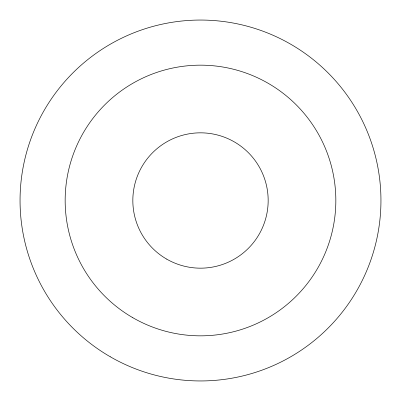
<?xml version="1.0" encoding="UTF-8"?>
<svg xmlns="http://www.w3.org/2000/svg" width="401" height="401" viewBox="0 0 401 401"><rect width="100%" height="100%" fill="white"/><g stroke="black" fill="none" stroke-linecap="round" stroke-linejoin="round"><path stroke-width="0.6" d="M132.831 317.707A135.338 135.338 0 0 0 335.837 200.5A135.338 135.338 0 0 0 132.831 83.293A135.338 135.338 0 0 0 132.831 317.707M166.666 259.101A67.669 67.669 0 0 0 268.169 200.5A67.669 67.669 0 0 0 166.666 141.899A67.669 67.669 0 0 0 166.666 259.101M110.275 356.775A180.45 180.45 0 0 0 380.95 200.5A180.45 180.45 0 0 0 110.275 44.225A180.45 180.45 0 0 0 110.275 356.775"/></g></svg>
